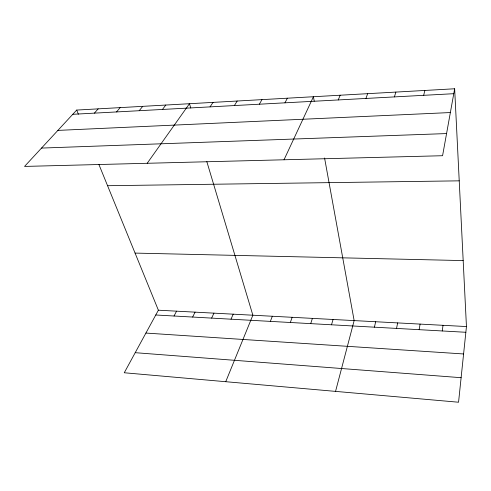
<?xml version="1.0" encoding="UTF-8"?>
<svg xmlns="http://www.w3.org/2000/svg" width="491" height="491" viewBox="0 0 491 491"><rect width="100%" height="100%" fill="white"/><g stroke="black" fill="none" stroke-linecap="round" stroke-linejoin="round"><path stroke-width="0.74" d="M454.654 88.773L442.575 155.721L24.55 166.424L76.694 110.07L454.654 88.773L466.45 326.558L458.557 402.227L124.26 372.761L158.378 310.202L98.869 164.399M442.25 330.965L443.023 325.312M419.148 329.676L420.093 324.097M396.544 328.418L397.649 322.906M374.406 327.184L375.67 321.74M423.678 95.322L424.856 90.448M335.549 391.388L354.146 320.598L324.569 157.985M331.505 324.79L333.064 319.475M394.414 96.905L395.863 92.081M310.711 323.63L312.405 318.377M290.334 322.495L292.157 317.303M365.942 98.446L367.649 93.677M270.363 321.384L272.315 316.253M225.731 381.71L252.859 315.216L206.828 161.625M338.231 99.943L340.177 95.223M231.016 319.193L233.207 314.172M211.639 318.113L213.941 313.154M284.019 159.784L313.424 96.727L314.228 101.152M192.65 317.051L195.062 312.147M284.964 102.828L287.358 98.2M174.029 316.014L176.545 311.165M259.352 104.209L261.955 99.63M234.391 105.559L237.19 101.023M210.056 106.878L213.039 102.386M147.196 163.282L189.477 103.711L190.754 107.983M162.472 109.45L165.798 105.049M139.211 110.708L142.703 106.351M116.527 111.936L120.166 107.621M94.389 113.139L98.169 108.861M72.778 114.305L453.764 93.695M57.889 130.397L450.364 112.549M41.526 148.079L446.571 133.57M107.566 185.708L459.22 180.841M135.074 253.092L463.179 260.592M158.378 310.202L466.45 326.558M155.764 314.995L465.855 332.278M145.907 333.07L463.59 353.962M135.215 352.685L461.117 377.696M76.694 110.07L78.382 114.207"/></g></svg>
